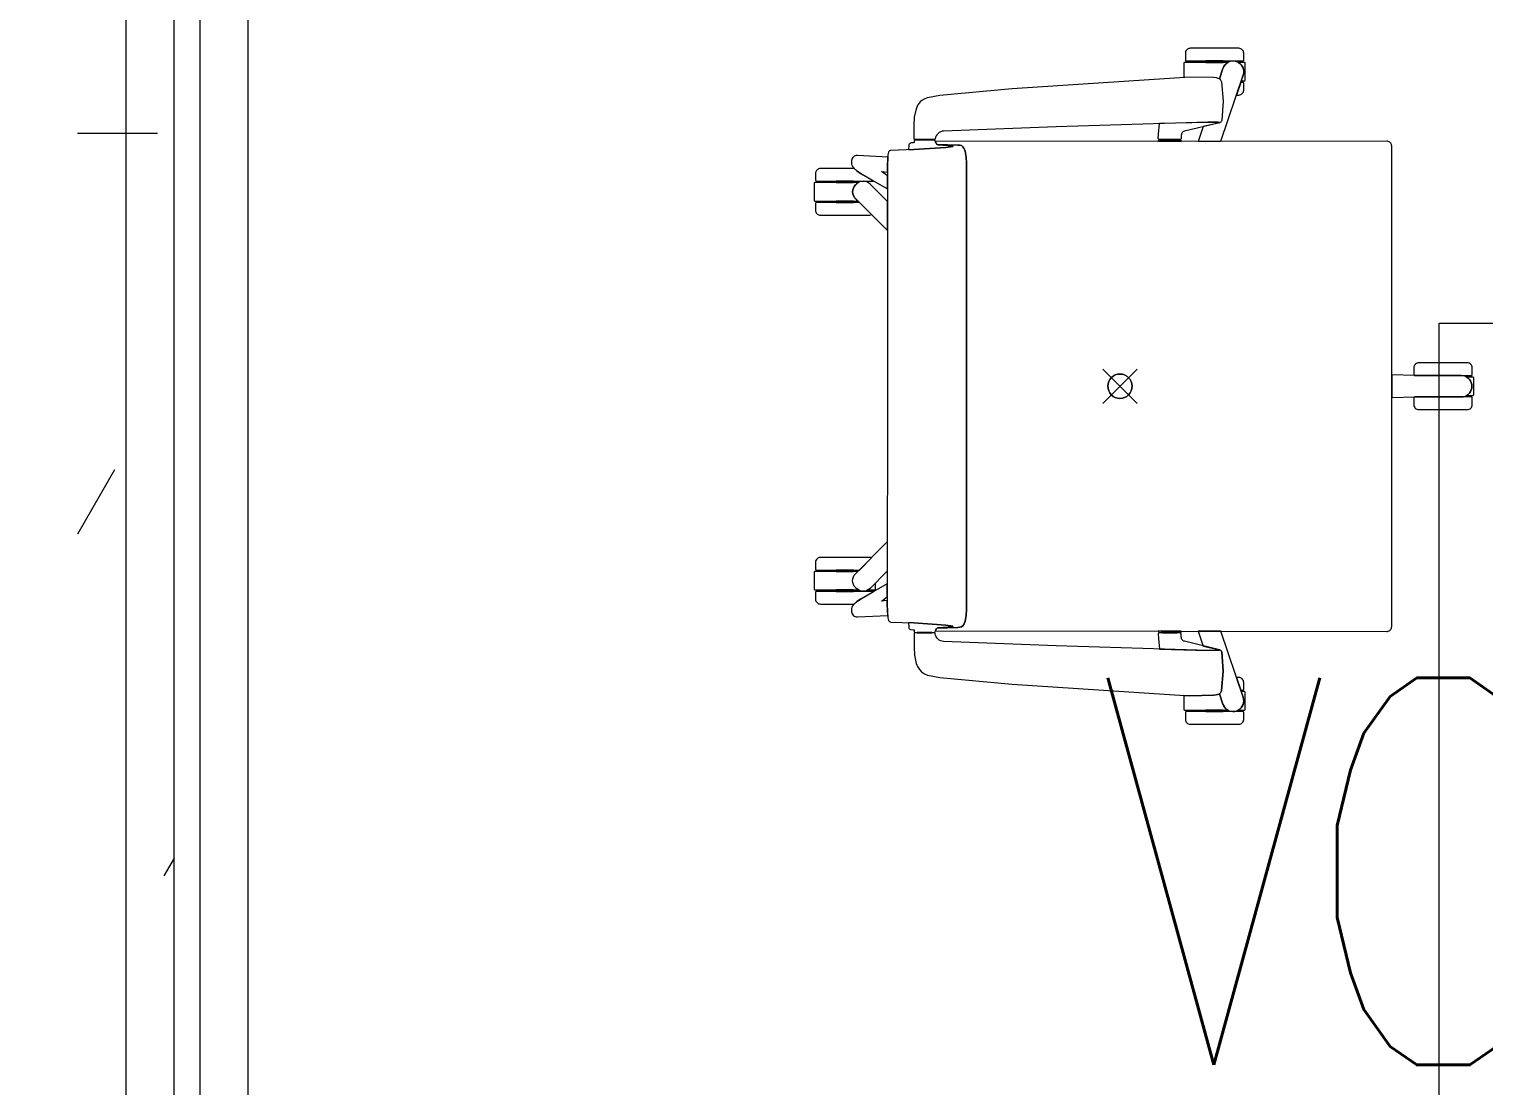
# Model space of a CAD drawing. Header units: millimetres. Extents: x 50620 to 404449, y -131543 to 97.
# Drawn here: x 356087 to 357591, y -87001 to -85909 of the extents above; entities that cross this region are included whole.
import ezdxf

# ---------------------------------------------------------------- set-up
doc = ezdxf.new("R2010")
doc.units = ezdxf.units.MM
doc.linetypes.add('IDA - Grid Line', pattern=[3500, 2000, -500, 500, -500])
for name, color, linetype, lineweight in [('1599_DB_A_BLK2_HQ_R21-2ND STOREY 20230517--$0$S-_COLN----_E', 8, 'Continuous', 9), ('FURNITURE', 8, 'Continuous', 9), ('M-_ARCHI', 8, 'Continuous', 5), ('M-ACMV_CDP', 190, 'DRAIN_PIPE', 13), ('M-FA TEXT', 3, 'Continuous', 25), ('M_ACMV_ANNOTATION', 7, 'Continuous', 20)]:
    doc.layers.add(name, color=color, linetype=linetype, lineweight=lineweight)
doc.layers.add('S-_ANOTGRID_E-1', color=9, linetype='IDA - Grid Line', lineweight=5, true_color=0x808080)
doc.styles.add('ROMANS', font='romans.shx', dxfattribs={"width": 0.8})
doc.styles.get("Standard").update_dxf_attribs({"font": 'arial.ttf'})
doc.linetypes.add('DRAIN_PIPE', pattern='A,0.5,-0.2,["D",Standard,S=0.1,R=0,X=-0.1,Y=-0.05],-0.25', length=0.95)
doc.dimstyles.get("Standard").update_dxf_attribs({"dimtxt": 200, "dimasz": 150, "dimexe": 0.18, "dimexo": 0.0625, "dimgap": 10, "dimtad": 1, "dimtih": 1, "dimtoh": 1, "dimdec": 0, "dimzin": 0, "dimdsep": 46, "dimtxsty": 'Standard', "dimcen": 0.09, "dimclrd": 256, "dimclre": 256, "dimclrt": 256, "dimadec": 0, "dimazin": 0, "dimtfac": 1, "dimtdec": 0, "dimtofl": 0, "dimtmove": 0, "dimatfit": 3, "dimfxl": 1, "dimtolj": 1, "dimtzin": 0, "dimarcsym": 1})

# ---------------------------------------------------------------- blocks, each defined once
blk = doc.blocks.new('ARCHI 2ND_2024 09 11')
at = {"layer": '1599_DB_A_BLK2_HQ_R21-2ND STOREY 20230517--$0$S-_COLN----_E', "lineweight": 5}
h = blk.add_hatch(dxfattribs=at)
h.set_pattern_fill('FP_3', color=8, style=0, pattern_type=2)
h.set_pattern_definition([(6e-11, (-28420.7, -3975.34), (1016, 254), [83.82, -678.18, 83.82, -678.18, -4064]), (6e-11, (-28420.7, -3975.34), (1016, 254), [-1524, 83.82, -1440.18, 83.82, -678.18, -1778]), (6e-11, (-28420.7, -3975.34), (1016, 254), [-3810, 83.82, -424.18, 83.82, -1186.18]), (120, (-28039.7, -3848.34), (-727.9705, 752.8818), [83.82, -678.18, 83.82, -678.18, -4064]), (120, (-28039.7, -3848.34), (-727.9705, 752.8818), [-1524, 83.82, -1440.18, 83.82, -678.18, -1778]), (120, (-28039.7, -3848.34), (-727.9705, 752.8818), [-3810, 83.82, -424.18, 83.82, -1186.18]), (240, (-27912.7, -3340.34), (-288.0295, -1006.8818), [83.82, -678.18, 83.82, -678.18, -4064]), (240, (-27912.7, -3340.34), (-288.0295, -1006.8818), [-1524, 83.82, -1440.18, 83.82, -678.18, -1778]), (240, (-27912.7, -3340.34), (-288.0295, -1006.8818), [-3810, 83.82, -424.18, 83.82, -1186.18])])
h.paths.add_polyline_path([(-28850, -60566.7), (-28750, -60566.7), (-28750, -57066.7), (-28850, -57066.7), (-28850, -58076)], flags=0)
at = {"layer": '1599_DB_A_BLK2_HQ_R21-2ND STOREY 20230517--$0$S-_COLN----_E', "color": 8, "lineweight": 5}
blk.add_line((-28750, -60566.7), (-28750, -57066.7), dxfattribs=at)
blk.add_lwpolyline([(-28723.3, -57712.6), (-28723.3, -60112.6), (-28673.3, -60112.6), (-28673.3, -57712.6)], close=True, dxfattribs=at)
at = {"layer": 'FURNITURE', "color": 8, "lineweight": 5, "flags": 128}
for points in [[(-27704.4, -57942.9), (-27704.4, -57943.1), (-27704.4, -57943.3), (-27704.3, -57943.4), (-27704.1, -57943.6), (-27704, -57943.7), (-27703.8, -57943.8), (-27703.6, -57943.9), (-27703.4, -57943.9), (-27645.1, -57943.9), (-27644.9, -57943.9), (-27644.7, -57943.8), (-27644.5, -57943.7), (-27644.4, -57943.6), (-27644.3, -57943.4), (-27644.2, -57943.3), (-27644.1, -57943.1), (-27644.1, -57942.9), (-27644.1, -57935.8), (-27644.2, -57934.8), (-27644.5, -57933.9), (-27644.9, -57933), (-27645.6, -57932.3), (-27646.3, -57931.6), (-27647.2, -57931.2), (-27648.1, -57930.9), (-27649.1, -57930.8), (-27699.4, -57930.8), (-27700.2, -57930.9), (-27701, -57931), (-27701.7, -57931.3), (-27702.4, -57931.8), (-27703, -57932.3), (-27703.5, -57932.9), (-27703.9, -57933.5), (-27704.2, -57934.3), (-27704.4, -57935), (-27704.4, -57935.8)], [(-27705.9, -57960.6), (-27699.9, -57960.3), (-27675.5, -57960.7), (-27672.7, -57961.1), (-27670, -57961.9), (-27669.6, -57962.1), (-27669.2, -57962.3), (-27665.6, -57951.5), (-27664.7, -57949.6), (-27663.6, -57948), (-27662.1, -57946.5), (-27660.5, -57945.4), (-27705, -57945.4), (-27705.2, -57945.4), (-27705.3, -57945.4), (-27705.4, -57945.5), (-27705.6, -57945.6), (-27705.7, -57945.6), (-27705.8, -57945.8), (-27705.9, -57945.9), (-27705.9, -57946.1), (-27705.9, -57946.3)], [(-27669.2, -57962.3), (-27668.6, -57962.8), (-27668.1, -57963.3), (-27667.7, -57964), (-27667.4, -57964.7), (-27667.2, -57965.5), (-27665.3, -57985.5), (-27666.7, -58005.5), (-27667, -58006.1), (-27667.3, -58006.6), (-27667.8, -58007), (-27668.3, -58007.4), (-27669.4, -58007.8), (-27670.5, -58008.1), (-27685.9, -58011.5), (-27691.2, -58027), (-27667.8, -58026.9), (-27644.6, -57958.6), (-27644.1, -57956.5), (-27644, -57954.3), (-27644.4, -57952.2), (-27645.2, -57950.2), (-27646.3, -57948.3), (-27647.8, -57946.7), (-27649.6, -57945.5), (-27651.5, -57944.6), (-27653.6, -57944.1), (-27655.8, -57944), (-27658, -57944.4), (-27660, -57945.1), (-27661.8, -57946.3), (-27663.4, -57947.8), (-27664.7, -57949.5), (-27665.6, -57951.5)], [(-27683.3, -57945.4), (-27665.2, -57945.4), (-27665.2, -57943.9), (-27683.3, -57943.9)], [(-27642.6, -57963.6), (-27642.6, -57946.3), (-27642.6, -57946.1), (-27642.7, -57945.9), (-27642.7, -57945.8), (-27642.9, -57945.6), (-27643, -57945.6), (-27643.1, -57945.5), (-27643.2, -57945.4), (-27643.3, -57945.4), (-27643.5, -57945.4), (-27649.7, -57945.4), (-27648.1, -57946.5), (-27646.7, -57947.8), (-27645.6, -57949.3), (-27644.8, -57951.1), (-27644.2, -57952.9), (-27644, -57954.8), (-27644.2, -57956.7), (-27644.6, -57958.6), (-27646.6, -57964.5), (-27643.5, -57964.5), (-27643.3, -57964.5), (-27643.1, -57964.4), (-27643, -57964.3), (-27642.9, -57964.2), (-27642.8, -57964.1), (-27642.7, -57964), (-27642.6, -57963.9), (-27642.6, -57963.7)], [(-27670, -57961.9), (-27669.3, -57962.3), (-27668.7, -57962.7), (-27668.1, -57963.3), (-27667.7, -57964), (-27667.4, -57964.7), (-27667.2, -57965.5), (-27665.3, -57985.5), (-27666.7, -58005.5), (-27667, -58006.1), (-27667.3, -58006.6), (-27667.8, -58007), (-27668.3, -58007.4), (-27669.4, -58007.8), (-27669.3, -58007.8), (-27669.3, -58007.8), (-27669.3, -58007.7), (-27669.2, -58007.7), (-27669.2, -58007.7), (-27669.2, -58007.7), (-27669.2, -58007.6), (-27669.2, -58007.6), (-27669.3, -58007.6), (-27669.3, -58007.6), (-27669.3, -58007.6), (-27669.4, -58007.5), (-27669.6, -58007.4), (-27670.4, -58007.3), (-27671.2, -58007.2), (-27681.3, -58007.1), (-27837.9, -58011.8), (-27954.4, -58016.4), (-27956, -58016.6), (-27957.5, -58017.1), (-27958.9, -58017.8), (-27960.1, -58018.8), (-27961.2, -58019.9), (-27962.1, -58021.2), (-27962.7, -58022.7), (-27963, -58024.2), (-27963.1, -58024.4), (-27963.1, -58024.6), (-27963.2, -58024.7), (-27963.4, -58024.8), (-27963.5, -58025), (-27963.7, -58025), (-27963.8, -58025.1), (-27964, -58025.1), (-27984, -58025.1), (-27984.2, -58025.1), (-27984.4, -58025), (-27984.6, -58024.9), (-27984.7, -58024.8), (-27984.9, -58024.6), (-27985, -58024.5), (-27985, -58024.3), (-27985, -58024.1), (-27985, -58010.5), (-27984.4, -58002), (-27982.6, -57993.5), (-27981.4, -57990.3), (-27979.5, -57987.4), (-27977.1, -57984.9), (-27974.2, -57982.9), (-27971, -57981.5), (-27958.3, -57979.1), (-27883.6, -57972.2), (-27699.9, -57960.3), (-27675.5, -57960.7), (-27672.7, -57961.1)], [(-27645.1, -57966), (-27647.1, -57966), (-27651.6, -57979.1), (-27649.1, -57979.1), (-27648.1, -57979), (-27647.2, -57978.7), (-27646.3, -57978.2), (-27645.6, -57977.6), (-27644.9, -57976.8), (-27644.5, -57976), (-27644.2, -57975), (-27644.1, -57974), (-27644.1, -57967), (-27644.1, -57966.8), (-27644.2, -57966.6), (-27644.3, -57966.4), (-27644.4, -57966.3), (-27644.5, -57966.2), (-27644.7, -57966.1), (-27644.9, -57966)], [(-27670.5, -58008.1), (-27705.5, -58016.5), (-27706.3, -58016.8), (-27706.9, -58017.3), (-27707.5, -58017.8), (-27708, -58018.5), (-27708.3, -58019.2), (-27708.6, -58020), (-27708.7, -58020.8), (-27708.8, -58024.1), (-27708.8, -58024.3), (-27708.9, -58024.5), (-27709, -58024.7), (-27709.1, -58024.8), (-27709.3, -58024.9), (-27709.4, -58025), (-27709.6, -58025.1), (-27709.8, -58025.1), (-27731.4, -58025.1), (-27731.6, -58025.1), (-27731.7, -58025), (-27731.9, -58024.9), (-27732.1, -58024.8), (-27732.2, -58024.7), (-27732.3, -58024.5), (-27732.3, -58024.3), (-27732.4, -58024.1), (-27732.3, -58019.5), (-27731.3, -58008.4), (-27731.3, -58008.2), (-27681.3, -58007.1), (-27671.2, -58007.2), (-27670.4, -58007.3), (-27669.6, -58007.4), (-27669.4, -58007.5), (-27669.3, -58007.6), (-27669.3, -58007.6), (-27669.3, -58007.6), (-27669.2, -58007.6), (-27669.2, -58007.6), (-27669.2, -58007.7), (-27669.2, -58007.7), (-27669.2, -58007.7), (-27669.3, -58007.7), (-27669.3, -58007.8), (-27669.3, -58007.8), (-27669.4, -58007.8)], [(-27930.9, -58049.5), (-27931.1, -58043.3), (-27932.2, -58037.2), (-27932.7, -58035.5), (-27933.6, -58034), (-27934.7, -58032.6), (-27936, -58031.4), (-27937.8, -58031), (-27939.6, -58030.9), (-27960.9, -58030.1), (-27960.4, -58030.5), (-27954.7, -58030.8), (-27945.6, -58031.5), (-27945.4, -58031.5), (-27945.3, -58031.6), (-27945.1, -58031.6), (-27945, -58031.8), (-27944.9, -58031.9), (-27944.8, -58032.1), (-27944.8, -58032.2), (-27952.2, -58033.2), (-27985.2, -58035.5), (-28009, -58036.4), (-28009.5, -58036.5), (-28010, -58036.7), (-28010.4, -58036.9), (-28010.8, -58037.2), (-28011.1, -58037.6), (-28011.4, -58038), (-28011.8, -58039.4), (-28012, -58040.8), (-28012.5, -58054.7), (-28012.5, -58280.1), (-28012.6, -58505.6), (-28012, -58519.5), (-28011.8, -58520.9), (-28011.4, -58522.3), (-28011.2, -58522.7), (-28010.8, -58523.1), (-28010.4, -58523.4), (-28010, -58523.6), (-28009.5, -58523.8), (-28009, -58523.9), (-27985.3, -58524.8), (-27952.2, -58527.1), (-27944.8, -58528.1), (-27944.8, -58528.2), (-27944.9, -58528.4), (-27945, -58528.5), (-27945.1, -58528.7), (-27945.3, -58528.7), (-27945.4, -58528.8), (-27945.6, -58528.8), (-27954.7, -58529.5), (-27960.4, -58529.8), (-27960.9, -58530.2), (-27939.6, -58529.4), (-27937.8, -58529.3), (-27936, -58528.9), (-27934.7, -58527.7), (-27933.6, -58526.3), (-27932.8, -58524.8), (-27932.2, -58523.1), (-27931.1, -58517), (-27930.9, -58510.8)], [(-27990.5, -58031.4), (-27990.7, -58035.5), (-27985.2, -58035.5), (-27952.2, -58033.2), (-27944.8, -58032.2), (-27944.8, -58032.1), (-27944.9, -58031.9), (-27945, -58031.8), (-27945.1, -58031.6), (-27945.3, -58031.6), (-27945.4, -58031.5), (-27945.6, -58031.5), (-27954.7, -58030.8), (-27960.4, -58030.5), (-27960.9, -58030.1), (-27961.7, -58029.3), (-27962.4, -58028.5), (-27962.9, -58027.5), (-27963.2, -58026.4), (-27963.2, -58026.3), (-27963.3, -58026.3), (-27963.4, -58026.1), (-27963.5, -58026), (-27963.6, -58025.9), (-27963.8, -58025.8), (-27964, -58025.7), (-27964.1, -58025.7), (-27983.9, -58025.7), (-27984, -58025.7), (-27984.2, -58025.8), (-27984.4, -58025.8), (-27984.5, -58026), (-27984.7, -58026.1), (-27984.8, -58026.3), (-27984.8, -58026.4), (-27984.9, -58026.6), (-27984.9, -58028.3), (-27985.9, -58028.4), (-27988.1, -58028.6), (-27988.7, -58028.8), (-27989.2, -58029.1), (-27989.6, -58029.4), (-27989.9, -58029.9), (-27990.2, -58030.4), (-27990.4, -58030.9)], [(-27966.5, -58025.1), (-27966.5, -58025.7), (-27981.6, -58025.7), (-27981.6, -58025.1)], [(-27496.1, -58026.8), (-27963, -58027.2), (-27962.6, -58028), (-27962.2, -58028.8), (-27961.6, -58029.5), (-27960.9, -58030.1), (-27939.6, -58030.9), (-27937.8, -58031), (-27936, -58031.4), (-27934.7, -58032.6), (-27933.6, -58034), (-27932.7, -58035.5), (-27932.2, -58037.2), (-27931.1, -58043.3), (-27930.9, -58049.5), (-27930.9, -58510.8), (-27931.1, -58517), (-27932.2, -58523.1), (-27932.8, -58524.8), (-27933.6, -58526.3), (-27934.7, -58527.7), (-27936, -58528.9), (-27937.8, -58529.3), (-27939.6, -58529.4), (-27960.9, -58530.2), (-27961.6, -58530.8), (-27962.2, -58531.5), (-27962.6, -58532.3), (-27963, -58533.1), (-27496.2, -58533.5), (-27495.4, -58533.5), (-27494.6, -58533.3), (-27493.9, -58533), (-27493.2, -58532.6), (-27492.6, -58532.1), (-27492.1, -58531.5), (-27491.7, -58530.8), (-27491.4, -58530.1), (-27491.2, -58529.3), (-27491.1, -58528.5), (-27491.1, -58045.3), (-27491.1, -58031.8), (-27491.2, -58031), (-27491.4, -58030.3), (-27491.7, -58029.5), (-27492.1, -58028.9), (-27492.6, -58028.3), (-27493.2, -58027.7), (-27493.9, -58027.3), (-27494.6, -58027), (-27495.4, -58026.8)], [(-27732.4, -58027), (-27732.4, -58026.7), (-27732.3, -58026.5), (-27732.3, -58026.3), (-27732.2, -58026.1), (-27732.1, -58026), (-27731.9, -58025.9), (-27731.7, -58025.8), (-27731.5, -58025.7), (-27731.3, -58025.7), (-27709.8, -58025.7), (-27709.6, -58025.7), (-27709.4, -58025.8), (-27709.3, -58025.9), (-27709.1, -58026), (-27709, -58026.1), (-27708.9, -58026.3), (-27708.8, -58026.5), (-27708.8, -58026.7), (-27708.8, -58027)], [(-27728.1, -58025.7), (-27728.1, -58025.1), (-27713.1, -58025.1), (-27713.1, -58025.7)], [(-28047.6, -58054.5), (-28044.1, -58057.5), (-28040.4, -58060.1), (-28012.5, -58075.9), (-28012.5, -58062.5), (-28018.8, -58058), (-28012.5, -58058.7), (-28012.5, -58054.7), (-28012.2, -58043.2), (-28012.2, -58043.2), (-28043.6, -58041.7), (-28044.7, -58041.7), (-28045.8, -58042), (-28046.8, -58042.4), (-28047.7, -58043), (-28048.4, -58043.8), (-28049, -58044.8), (-28049.4, -58045.8), (-28049.6, -58046.8), (-28049.7, -58048.5), (-28049.6, -58050.1), (-28049.2, -58051.7), (-28048.5, -58053.1)], [(-28027, -58068), (-28040.4, -58060.1), (-28043.8, -58057.7), (-28047, -58055), (-28081.7, -58055), (-28082.7, -58055.1), (-28083.7, -58055.4), (-28084.5, -58055.9), (-28085.3, -58056.5), (-28085.8, -58057.1), (-28086.2, -58057.8), (-28086.5, -58058.5), (-28086.7, -58059.3), (-28086.8, -58060), (-28086.8, -58067.1), (-28086.7, -58067.2), (-28086.7, -58067.4), (-28086.6, -58067.5), (-28086.6, -58067.7), (-28086.5, -58067.8), (-28086.3, -58067.9), (-28086.2, -58068), (-28086.1, -58068), (-28085.9, -58068.1), (-28085.7, -58068.1), (-28027.4, -58068.1), (-28027.3, -58068.1), (-28027.1, -58068.1)], [(-28043, -58088.7), (-28045.5, -58086.2), (-28046.8, -58084.7), (-28047.7, -58083), (-28048.3, -58081.1), (-28048.5, -58079.1), (-28048.3, -58077.2), (-28047.7, -58075.3), (-28046.8, -58073.5), (-28045.5, -58072), (-28045.1, -58071.6), (-28044.6, -58071.1), (-28043.7, -58070.3), (-28042.7, -58069.6), (-28087.3, -58069.6), (-28087.4, -58069.6), (-28087.6, -58069.7), (-28087.8, -58069.8), (-28088, -58069.9), (-28088.1, -58070), (-28088.2, -58070.2), (-28088.2, -58070.4), (-28088.3, -58070.6), (-28088.3, -58087.7), (-28088.2, -58087.9), (-28088.2, -58088.1), (-28088.1, -58088.3), (-28088, -58088.4), (-28087.8, -58088.5), (-28087.6, -58088.6), (-28087.4, -58088.7), (-28087.3, -58088.7)], [(-28065.6, -58069.6), (-28047.5, -58069.6), (-28047.5, -58068.1), (-28065.6, -58068.1)], [(-28045.1, -58071.6), (-28045.5, -58072), (-28046.8, -58073.5), (-28047.7, -58075.3), (-28048.3, -58077.2), (-28048.5, -58079.1), (-28048.3, -58081.1), (-28047.7, -58083), (-28046.8, -58084.7), (-28045.5, -58086.2), (-28012.5, -58119.2), (-28012.5, -58089), (-28030.4, -58071.1), (-28031.9, -58069.9), (-28033.7, -58068.9), (-28035.5, -58068.4), (-28037.5, -58068.2), (-28039.5, -58068.4), (-28041.4, -58068.9), (-28043.1, -58069.9), (-28044.6, -58071.1)], [(-28085.7, -58090.2), (-28085.9, -58090.2), (-28086.1, -58090.3), (-28086.3, -58090.4), (-28086.5, -58090.5), (-28086.6, -58090.7), (-28086.7, -58090.8), (-28086.7, -58091), (-28086.8, -58091.2), (-28086.8, -58098.3), (-28086.7, -58099.1), (-28086.4, -58100), (-28086.1, -58100.8), (-28085.6, -58101.5), (-28085, -58102.1), (-28084.2, -58102.6), (-28083.4, -58103), (-28082.6, -58103.2), (-28081.7, -58103.3), (-28031.4, -58103.3), (-28030.6, -58103.2), (-28029.8, -58103), (-28029.1, -58102.7), (-28041.5, -58090.2)], [(-28047.5, -58088.7), (-28065.6, -58088.7), (-28065.6, -58090.2), (-28047.5, -58090.2)], [(-27468.2, -58261), (-27468.2, -58268.1), (-27468.1, -58268.3), (-27468.1, -58268.5), (-27468, -58268.6), (-27467.9, -58268.8), (-27467.7, -58268.9), (-27467.5, -58269), (-27467.3, -58269.1), (-27467.2, -58269.1), (-27408.8, -58269.1), (-27408.7, -58269.1), (-27408.5, -58269), (-27408.4, -58269), (-27408.2, -58268.9), (-27408.1, -58268.8), (-27408, -58268.6), (-27407.9, -58268.5), (-27407.8, -58268.3), (-27407.8, -58268.1), (-27407.8, -58261), (-27407.9, -58260.1), (-27408.2, -58259.1), (-27408.7, -58258.3), (-27409.3, -58257.5), (-27410, -58256.9), (-27410.9, -58256.4), (-27411.9, -58256.1), (-27412.8, -58256), (-27463.1, -58256), (-27464, -58256.1), (-27464.8, -58256.3), (-27465.6, -58256.7), (-27466.4, -58257.2), (-27467, -58257.8), (-27467.5, -58258.5), (-27467.9, -58259.3), (-27468.1, -58260.2)], [(-27772.1, -58267.6), (-27769.6, -58267.8), (-27767.3, -58268.5), (-27765.1, -58269.7), (-27763.2, -58271.3), (-27761.6, -58273.2), (-27760.5, -58275.3), (-27759.8, -58277.7), (-27759.5, -58280.2), (-27759.8, -58282.6), (-27760.5, -58285), (-27761.6, -58287.1), (-27763.2, -58289), (-27765.1, -58290.6), (-27767.3, -58291.8), (-27769.6, -58292.5), (-27772.1, -58292.7), (-27774.5, -58292.5), (-27776.9, -58291.8), (-27779.1, -58290.6), (-27781, -58289), (-27782.5, -58287.1), (-27783.7, -58285), (-27784.4, -58282.6), (-27784.7, -58280.2), (-27784.4, -58277.7), (-27783.7, -58275.3), (-27782.5, -58273.2), (-27781, -58271.3), (-27779.1, -58269.7), (-27776.9, -58268.5), (-27774.5, -58267.8), (-27772.1, -58267.6), (-27769.6, -58267.8), (-27767.3, -58268.5), (-27765.1, -58269.7), (-27763.2, -58271.3), (-27761.6, -58273.2), (-27760.5, -58275.3), (-27759.8, -58277.7), (-27759.5, -58280.2), (-27759.8, -58282.6), (-27760.5, -58285), (-27761.6, -58287.1), (-27763.2, -58289), (-27765.1, -58290.6), (-27767.3, -58291.8), (-27769.6, -58292.5), (-27772.1, -58292.7), (-27774.5, -58292.5), (-27776.9, -58291.8), (-27779.1, -58290.6), (-27781, -58289), (-27782.5, -58287.1), (-27783.7, -58285), (-27784.4, -58282.6), (-27784.7, -58280.2), (-27784.4, -58277.7), (-27783.7, -58275.3), (-27782.5, -58273.2), (-27781, -58271.3), (-27779.1, -58269.7), (-27776.9, -58268.5), (-27774.5, -58267.8), (-27772.1, -58267.6), (-27769.6, -58267.8), (-27767.3, -58268.5), (-27765.1, -58269.7), (-27763.2, -58271.3), (-27761.6, -58273.2), (-27760.5, -58275.3), (-27759.8, -58277.7), (-27759.5, -58280.2), (-27759.8, -58282.6), (-27760.5, -58285), (-27761.6, -58287.1), (-27763.2, -58289), (-27765.1, -58290.6), (-27767.3, -58291.8), (-27769.6, -58292.5), (-27772.1, -58292.7), (-27774.5, -58292.5), (-27776.9, -58291.8), (-27779.1, -58290.6), (-27781, -58289), (-27782.5, -58287.1), (-27783.7, -58285), (-27784.4, -58282.6), (-27784.7, -58280.2), (-27784.4, -58277.7), (-27783.7, -58275.3), (-27782.5, -58273.2), (-27781, -58271.3), (-27779.1, -58269.7), (-27776.9, -58268.5), (-27774.5, -58267.8), (-27772.1, -58267.6), (-27769.6, -58267.8), (-27767.3, -58268.5), (-27765.1, -58269.7), (-27763.2, -58271.3), (-27761.6, -58273.2), (-27760.5, -58275.3), (-27759.8, -58277.7), (-27759.5, -58280.2), (-27759.8, -58282.6), (-27760.5, -58285), (-27761.6, -58287.1), (-27763.2, -58289), (-27765.1, -58290.6), (-27767.3, -58291.8), (-27769.6, -58292.5), (-27772.1, -58292.7), (-27774.5, -58292.5), (-27776.9, -58291.8), (-27779.1, -58290.6), (-27781, -58289), (-27782.5, -58287.1), (-27783.7, -58285), (-27784.4, -58282.6), (-27784.7, -58280.2), (-27784.4, -58277.7), (-27783.7, -58275.3), (-27782.5, -58273.2), (-27781, -58271.3), (-27779.1, -58269.7), (-27776.9, -58268.5), (-27774.5, -58267.8), (-27772.1, -58267.6), (-27774.5, -58267.8), (-27776.9, -58268.5), (-27779.1, -58269.7), (-27781, -58271.3), (-27782.5, -58273.2), (-27783.7, -58275.3), (-27784.4, -58277.7), (-27784.7, -58280.2), (-27784.4, -58282.6), (-27783.7, -58285), (-27782.5, -58287.1), (-27781, -58289), (-27779.1, -58290.6), (-27776.9, -58291.8), (-27774.5, -58292.5), (-27772.1, -58292.7), (-27769.6, -58292.5), (-27767.3, -58291.8), (-27765.1, -58290.6), (-27763.2, -58289), (-27761.6, -58287.1), (-27760.5, -58285), (-27759.8, -58282.6), (-27759.5, -58280.2), (-27759.8, -58277.7), (-27760.5, -58275.3), (-27761.6, -58273.2), (-27763.2, -58271.3), (-27765.1, -58269.7), (-27767.3, -58268.5), (-27769.6, -58267.8)], [(-27491.1, -58268.4), (-27491.1, -58291.9), (-27467.2, -58291.2), (-27467.2, -58291.2), (-27419.2, -58291.2), (-27417.3, -58291.1), (-27415.4, -58290.6), (-27413.7, -58289.7), (-27412.1, -58288.6), (-27410.7, -58287.3), (-27409.6, -58285.7), (-27408.8, -58283.9), (-27408.3, -58282.1), (-27408.1, -58280.2), (-27408.3, -58278.2), (-27408.8, -58276.4), (-27409.6, -58274.6), (-27410.7, -58273), (-27412.1, -58271.7), (-27413.7, -58270.6), (-27415.4, -58269.8), (-27417.3, -58269.3), (-27419.2, -58269.1), (-27467.2, -58269.1), (-27467.2, -58269.1)], [(-27413.6, -58289.7), (-27407.3, -58289.7), (-27407.1, -58289.7), (-27407, -58289.7), (-27406.8, -58289.6), (-27406.7, -58289.5), (-27406.5, -58289.4), (-27406.4, -58289.2), (-27406.4, -58289.1), (-27406.3, -58288.9), (-27406.3, -58288.7), (-27406.3, -58271.6), (-27406.3, -58271.4), (-27406.4, -58271.2), (-27406.5, -58271), (-27406.6, -58270.9), (-27406.8, -58270.8), (-27406.9, -58270.7), (-27407.1, -58270.6), (-27407.3, -58270.6), (-27413.6, -58270.6), (-27412, -58271.7), (-27410.7, -58273.1), (-27409.6, -58274.6), (-27408.8, -58276.4), (-27408.3, -58278.2), (-27408.1, -58280.2), (-27408.3, -58282.1), (-27408.8, -58283.9), (-27409.6, -58285.7), (-27410.7, -58287.2), (-27412, -58288.6)], [(-27467.2, -58291.2), (-27467.3, -58291.2), (-27467.5, -58291.3), (-27467.7, -58291.4), (-27467.9, -58291.5), (-27468, -58291.7), (-27468.1, -58291.8), (-27468.1, -58292), (-27468.2, -58292.2), (-27468.2, -58299.3), (-27468.1, -58300.2), (-27467.8, -58301.2), (-27467.3, -58302.1), (-27466.7, -58302.8), (-27465.9, -58303.4), (-27465.1, -58303.9), (-27464.1, -58304.2), (-27463.1, -58304.3), (-27412.8, -58304.3), (-27411.9, -58304.2), (-27410.9, -58303.9), (-27410, -58303.4), (-27409.3, -58302.8), (-27408.7, -58302.1), (-27408.2, -58301.2), (-27407.9, -58300.2), (-27407.8, -58299.3), (-27407.8, -58292.2), (-27407.8, -58292), (-27407.9, -58291.8), (-27408, -58291.7), (-27408.1, -58291.5), (-27408.3, -58291.4), (-27408.4, -58291.3), (-27408.6, -58291.2), (-27408.8, -58291.2)], [(-28030.4, -58489.2), (-28031.9, -58490.4), (-28033.7, -58491.4), (-28035.5, -58491.9), (-28037.5, -58492.1), (-28039.5, -58491.9), (-28041.4, -58491.4), (-28043.1, -58490.4), (-28044.6, -58489.2), (-28045.1, -58488.7), (-28045.5, -58488.3), (-28046.8, -58486.8), (-28047.7, -58485), (-28048.3, -58483.1), (-28048.5, -58481.2), (-28048.3, -58479.2), (-28047.7, -58477.3), (-28046.8, -58475.6), (-28045.5, -58474.1), (-28012.6, -58441.1), (-28012.6, -58471.3), (-28030.4, -58489.2), (-28031.3, -58490), (-28032.3, -58490.7), (-28025.9, -58490.7), (-28025.7, -58490.7), (-28025.5, -58490.6), (-28025.4, -58490.5), (-28025.2, -58490.4), (-28025.1, -58490.3), (-28025, -58490.1), (-28024.9, -58489.9), (-28024.9, -58489.7), (-28024.9, -58483.7)], [(-28086.8, -58469.1), (-28086.7, -58469.3), (-28086.7, -58469.5), (-28086.6, -58469.6), (-28086.5, -58469.8), (-28086.3, -58469.9), (-28086.1, -58470), (-28086, -58470.1), (-28085.8, -58470.1), (-28041.5, -58470.1), (-28029.1, -58457.6), (-28029.8, -58457.3), (-28030.6, -58457.1), (-28031.4, -58457), (-28081.7, -58457), (-28082.7, -58457.1), (-28083.7, -58457.4), (-28084.5, -58457.9), (-28085.3, -58458.5), (-28085.9, -58459.2), (-28086.4, -58460.1), (-28086.7, -58461.1), (-28086.8, -58462)], [(-28087.3, -58471.6), (-28087.4, -58471.6), (-28087.6, -58471.7), (-28087.8, -58471.8), (-28088, -58471.9), (-28088.1, -58472), (-28088.2, -58472.2), (-28088.2, -58472.4), (-28088.3, -58472.6), (-28088.3, -58489.7), (-28088.2, -58489.9), (-28088.2, -58490.1), (-28088.1, -58490.3), (-28088, -58490.4), (-28087.8, -58490.5), (-28087.6, -58490.6), (-28087.4, -58490.7), (-28087.3, -58490.7), (-28042.7, -58490.7), (-28043.7, -58490), (-28044.6, -58489.2), (-28045.1, -58488.7), (-28045.5, -58488.3), (-28046.8, -58486.8), (-28047.7, -58485), (-28048.3, -58483.1), (-28048.5, -58481.2), (-28048.3, -58479.2), (-28047.7, -58477.3), (-28046.8, -58475.6), (-28045.5, -58474.1), (-28043, -58471.6)], [(-28065.6, -58471.6), (-28047.5, -58471.6), (-28047.5, -58470.1), (-28065.6, -58470.1)], [(-28040.4, -58500.2), (-28027, -58492.3), (-28027.1, -58492.2), (-28027.3, -58492.2), (-28027.4, -58492.2), (-28085.8, -58492.2), (-28086, -58492.2), (-28086.1, -58492.3), (-28086.3, -58492.4), (-28086.5, -58492.5), (-28086.6, -58492.7), (-28086.7, -58492.8), (-28086.7, -58493), (-28086.8, -58493.2), (-28086.8, -58500.3), (-28086.7, -58501.2), (-28086.4, -58502.2), (-28085.9, -58503), (-28085.3, -58503.8), (-28084.5, -58504.4), (-28083.7, -58504.9), (-28082.7, -58505.2), (-28081.7, -58505.3), (-28047, -58505.3), (-28043.8, -58502.6)], [(-28047.5, -58490.7), (-28065.6, -58490.7), (-28065.6, -58492.2), (-28047.5, -58492.2)], [(-28018.8, -58502.3), (-28012.6, -58497.8), (-28012.6, -58484.4), (-28040.4, -58500.2), (-28044.1, -58502.8), (-28047.6, -58505.8), (-28048.5, -58507.2), (-28049.2, -58508.6), (-28049.6, -58510.2), (-28049.7, -58511.8), (-28049.6, -58513.5), (-28049.4, -58514.5), (-28049, -58515.5), (-28048.4, -58516.5), (-28047.7, -58517.3), (-28046.8, -58517.9), (-28045.8, -58518.3), (-28044.7, -58518.6), (-28043.6, -58518.6), (-28012.2, -58517.1), (-28012.2, -58517.1), (-28012.6, -58505.6), (-28012.6, -58501.6)], [(-27990.7, -58524.8), (-27990.5, -58528.9), (-27990.4, -58529.4), (-27990.2, -58529.9), (-27989.9, -58530.4), (-27989.6, -58530.9), (-27989.2, -58531.2), (-27988.7, -58531.5), (-27988.1, -58531.7), (-27985.9, -58531.9), (-27985, -58532), (-27984.9, -58533.7), (-27984.8, -58533.9), (-27984.8, -58534), (-27984.7, -58534.2), (-27984.5, -58534.3), (-27984.4, -58534.5), (-27984.2, -58534.5), (-27984, -58534.6), (-27983.9, -58534.6), (-27964.1, -58534.6), (-27964, -58534.6), (-27963.8, -58534.5), (-27963.6, -58534.4), (-27963.5, -58534.3), (-27963.4, -58534.2), (-27963.3, -58534), (-27963.2, -58534), (-27963.2, -58533.9), (-27962.9, -58532.8), (-27962.4, -58531.8), (-27961.7, -58531), (-27960.9, -58530.2), (-27960.4, -58529.8), (-27954.7, -58529.5), (-27945.6, -58528.8), (-27945.4, -58528.8), (-27945.3, -58528.7), (-27945.1, -58528.7), (-27945, -58528.5), (-27944.9, -58528.4), (-27944.8, -58528.2), (-27944.8, -58528.1), (-27952.2, -58527.1), (-27985.3, -58524.8)], [(-27670, -58598.4), (-27669.3, -58598.1), (-27668.7, -58597.6), (-27668.1, -58597), (-27667.7, -58596.3), (-27667.4, -58595.6), (-27667.2, -58594.8), (-27665.3, -58574.8), (-27666.7, -58554.8), (-27667, -58554.2), (-27667.3, -58553.7), (-27667.8, -58553.3), (-27668.3, -58552.9), (-27669.4, -58552.5), (-27669.3, -58552.5), (-27669.3, -58552.6), (-27669.3, -58552.6), (-27669.3, -58552.6), (-27669.2, -58552.6), (-27669.2, -58552.7), (-27669.2, -58552.7), (-27669.3, -58552.7), (-27669.3, -58552.7), (-27669.3, -58552.7), (-27669.3, -58552.8), (-27669.5, -58552.8), (-27669.6, -58552.9), (-27670.4, -58553), (-27671.2, -58553.1), (-27681.3, -58553.2), (-27837.9, -58548.5), (-27954.4, -58543.9), (-27956, -58543.7), (-27957.5, -58543.2), (-27958.9, -58542.5), (-27960.2, -58541.5), (-27961.2, -58540.4), (-27962.1, -58539.1), (-27962.7, -58537.6), (-27963, -58536.1), (-27963.1, -58535.9), (-27963.2, -58535.7), (-27963.3, -58535.6), (-27963.4, -58535.5), (-27963.5, -58535.3), (-27963.7, -58535.3), (-27963.9, -58535.2), (-27964, -58535.2), (-27984, -58535.2), (-27984.2, -58535.2), (-27984.4, -58535.3), (-27984.6, -58535.4), (-27984.8, -58535.5), (-27984.9, -58535.7), (-27985, -58535.8), (-27985, -58536), (-27985, -58536.2), (-27985, -58549.8), (-27984.4, -58558.3), (-27982.7, -58566.8), (-27981.4, -58570), (-27979.5, -58572.9), (-27977.1, -58575.4), (-27974.2, -58577.4), (-27971, -58578.8), (-27958.4, -58581.2), (-27883.6, -58588.1), (-27700, -58600), (-27675.5, -58599.6), (-27672.7, -58599.2)], [(-27966.5, -58535.2), (-27966.5, -58534.6), (-27981.6, -58534.6), (-27981.6, -58535.2)], [(-27732.4, -58533.3), (-27732.4, -58533.6), (-27732.3, -58533.8), (-27732.3, -58534), (-27732.2, -58534.2), (-27732.1, -58534.3), (-27731.9, -58534.4), (-27731.7, -58534.5), (-27731.5, -58534.6), (-27731.4, -58534.6), (-27709.8, -58534.6), (-27709.6, -58534.6), (-27709.4, -58534.5), (-27709.3, -58534.4), (-27709.1, -58534.3), (-27709, -58534.2), (-27708.9, -58534), (-27708.8, -58533.8), (-27708.8, -58533.6), (-27708.8, -58533.3)], [(-27670.5, -58552.2), (-27705.5, -58543.8), (-27706.3, -58543.5), (-27707, -58543), (-27707.5, -58542.5), (-27708, -58541.8), (-27708.4, -58541.1), (-27708.6, -58540.3), (-27708.7, -58539.5), (-27708.8, -58536.2), (-27708.8, -58536), (-27708.9, -58535.8), (-27709, -58535.7), (-27709.1, -58535.5), (-27709.3, -58535.4), (-27709.4, -58535.3), (-27709.6, -58535.2), (-27709.8, -58535.2), (-27731.4, -58535.2), (-27731.6, -58535.2), (-27731.7, -58535.3), (-27731.9, -58535.4), (-27732.1, -58535.5), (-27732.2, -58535.7), (-27732.3, -58535.8), (-27732.4, -58536), (-27732.4, -58536.2), (-27732.3, -58540.8), (-27731.3, -58551.9), (-27731.3, -58552.1), (-27681.3, -58553.2), (-27671.2, -58553.1), (-27670.4, -58553), (-27669.6, -58552.9), (-27669.5, -58552.8), (-27669.3, -58552.8), (-27669.3, -58552.7), (-27669.3, -58552.7), (-27669.3, -58552.7), (-27669.2, -58552.7), (-27669.2, -58552.7), (-27669.2, -58552.6), (-27669.3, -58552.6), (-27669.3, -58552.6), (-27669.3, -58552.6), (-27669.3, -58552.5), (-27669.4, -58552.5)], [(-27728.1, -58534.6), (-27728.1, -58535.2), (-27713.1, -58535.2), (-27713.1, -58534.6)], [(-27667.8, -58533.4), (-27691.2, -58533.3), (-27686, -58548.8), (-27670.5, -58552.2), (-27669.4, -58552.5), (-27668.3, -58552.9), (-27667.8, -58553.3), (-27667.3, -58553.7), (-27667, -58554.2), (-27666.7, -58554.8), (-27665.3, -58574.8), (-27667.2, -58594.8), (-27667.4, -58595.6), (-27667.7, -58596.3), (-27668.1, -58597), (-27668.6, -58597.5), (-27669.2, -58598), (-27665.6, -58608.8), (-27664.8, -58610.6), (-27663.7, -58612.2), (-27662.4, -58613.6), (-27660.8, -58614.7), (-27659.1, -58615.6), (-27657.3, -58616.1), (-27655.3, -58616.3), (-27653.4, -58616.2), (-27651.5, -58615.7), (-27649.8, -58615), (-27648.2, -58613.9), (-27646.8, -58612.5), (-27645.6, -58611), (-27644.8, -58609.3), (-27644.2, -58607.4), (-27644, -58605.5), (-27644.2, -58603.6), (-27644.6, -58601.7)], [(-27651.6, -58581.2), (-27647.1, -58594.3), (-27645.1, -58594.3), (-27644.9, -58594.3), (-27644.7, -58594.2), (-27644.6, -58594.1), (-27644.4, -58594), (-27644.3, -58593.9), (-27644.2, -58593.7), (-27644.1, -58593.5), (-27644.1, -58593.3), (-27644.1, -58586.3), (-27644.2, -58585.3), (-27644.5, -58584.3), (-27644.9, -58583.5), (-27645.6, -58582.7), (-27646.3, -58582.1), (-27647.2, -58581.6), (-27648.2, -58581.3), (-27649.1, -58581.2)], [(-27700, -58600), (-27706, -58599.8), (-27706, -58614), (-27705.9, -58614.2), (-27705.9, -58614.4), (-27705.8, -58614.5), (-27705.7, -58614.7), (-27705.5, -58614.8), (-27705.4, -58614.9), (-27705.2, -58614.9), (-27705, -58614.9), (-27660.5, -58614.9), (-27662.2, -58613.8), (-27663.6, -58612.3), (-27664.7, -58610.7), (-27665.6, -58608.8), (-27669.2, -58598), (-27669.6, -58598.2), (-27670, -58598.4), (-27672.7, -58599.2), (-27675.5, -58599.6)], [(-27646.6, -58595.8), (-27644.6, -58601.7), (-27644.2, -58603.6), (-27644, -58605.5), (-27644.2, -58607.4), (-27644.8, -58609.2), (-27645.6, -58611), (-27646.8, -58612.5), (-27648.1, -58613.9), (-27649.7, -58614.9), (-27643.5, -58614.9), (-27643.3, -58614.9), (-27643.2, -58614.9), (-27643, -58614.8), (-27642.9, -58614.7), (-27642.8, -58614.5), (-27642.7, -58614.4), (-27642.6, -58614.2), (-27642.6, -58614), (-27642.6, -58596.7), (-27642.6, -58596.5), (-27642.7, -58596.4), (-27642.8, -58596.2), (-27642.9, -58596.1), (-27643, -58596), (-27643.2, -58595.9), (-27643.3, -58595.8), (-27643.5, -58595.8)], [(-27649.1, -58629.5), (-27648.2, -58629.4), (-27647.2, -58629.1), (-27646.3, -58628.7), (-27645.6, -58628), (-27644.9, -58627.3), (-27644.5, -58626.4), (-27644.2, -58625.5), (-27644.1, -58624.5), (-27644.1, -58617.4), (-27644.1, -58617.3), (-27644.1, -58617.1), (-27644.2, -58617), (-27644.3, -58616.9), (-27644.4, -58616.7), (-27644.6, -58616.6), (-27644.7, -58616.5), (-27644.9, -58616.5), (-27645.1, -58616.4), (-27703.4, -58616.4), (-27703.6, -58616.5), (-27703.8, -58616.5), (-27704, -58616.6), (-27704.2, -58616.7), (-27704.3, -58616.9), (-27704.4, -58617.1), (-27704.4, -58617.2), (-27704.4, -58617.4), (-27704.4, -58624.5), (-27704.3, -58625.5), (-27704.1, -58626.4), (-27703.6, -58627.3), (-27703, -58628), (-27702.2, -58628.7), (-27701.3, -58629.1), (-27700.4, -58629.4), (-27699.4, -58629.5)], [(-27665.2, -58614.9), (-27683.3, -58614.9), (-27683.3, -58616.4), (-27665.2, -58616.4)]]:
    blk.add_lwpolyline(points, close=True, dxfattribs=at)
for points in [[(-27754.3, -58297.9), (-27789.9, -58262.4), (-27754.3, -58297.9), (-27789.9, -58262.4), (-27754.3, -58297.9), (-27789.9, -58262.4)], [(-27789.9, -58297.9), (-27754.3, -58262.4), (-27789.9, -58297.9), (-27754.3, -58262.4), (-27789.9, -58297.9), (-27754.3, -58262.4)]]:
    blk.add_lwpolyline(points, dxfattribs=at)
at = {"layer": 'S-_ANOTGRID_E-1', "color": 8, "lineweight": 5}
blk.add_line((-28800, 26594.8), (-28800, -83806.9), dxfattribs=at)

msp = doc.modelspace()

# ---------------------------------------------------------------- block references
at = {"layer": 'M-_ARCHI', "lineweight": 5, "extrusion": (0.000419962, 1.0854e-05, 1), "rotation": 359.9999887056363}
msp.add_blockref('ARCHI 2ND_2024 09 11', (384987.1, -27998.1, 422.1), dxfattribs=at)

# ---------------------------------------------------------------- next in the draw order: linework, layer by layer
at = {"layer": 'M-ACMV_CDP', "ltscale": 2.5}
for p, q in [((357545.3, -106513), (357545.3, -86212.9)), ((357545.3, -86212.9), (362880.9, -86212.9))]:
    msp.add_line(p, q, dxfattribs=at)

# ---------------------------------------------------------------- next in the draw order: texts
at = {"layer": 'M-FA TEXT', "insert": (357188.8, -86979.8, 273.5), "char_height": 400, "width": 1349.021, "attachment_point": 7, "line_spacing_factor": 0.8, "style": 'ROMANS'}
msp.add_mtext('{\\Fsimplex|c0;\\T0.8;VCD}', dxfattribs=at)

# ---------------------------------------------------------------- next in the draw order: leaders
at = {"layer": 'M_ACMV_ANNOTATION'}
msp.add_leader([(356789.6, -85593.4, 424546), (345665.5, -86835.4, 424550.7), (341170.1, -86832.2, 424552.6)], dimstyle='Standard', override={"dimasz": 300, "dimtad": 0, "dimldrblk": 'DotBlank', "dimfxl": 100, "dimarcsym": 2}, dxfattribs=at)

doc.saveas('drawing.dxf')
